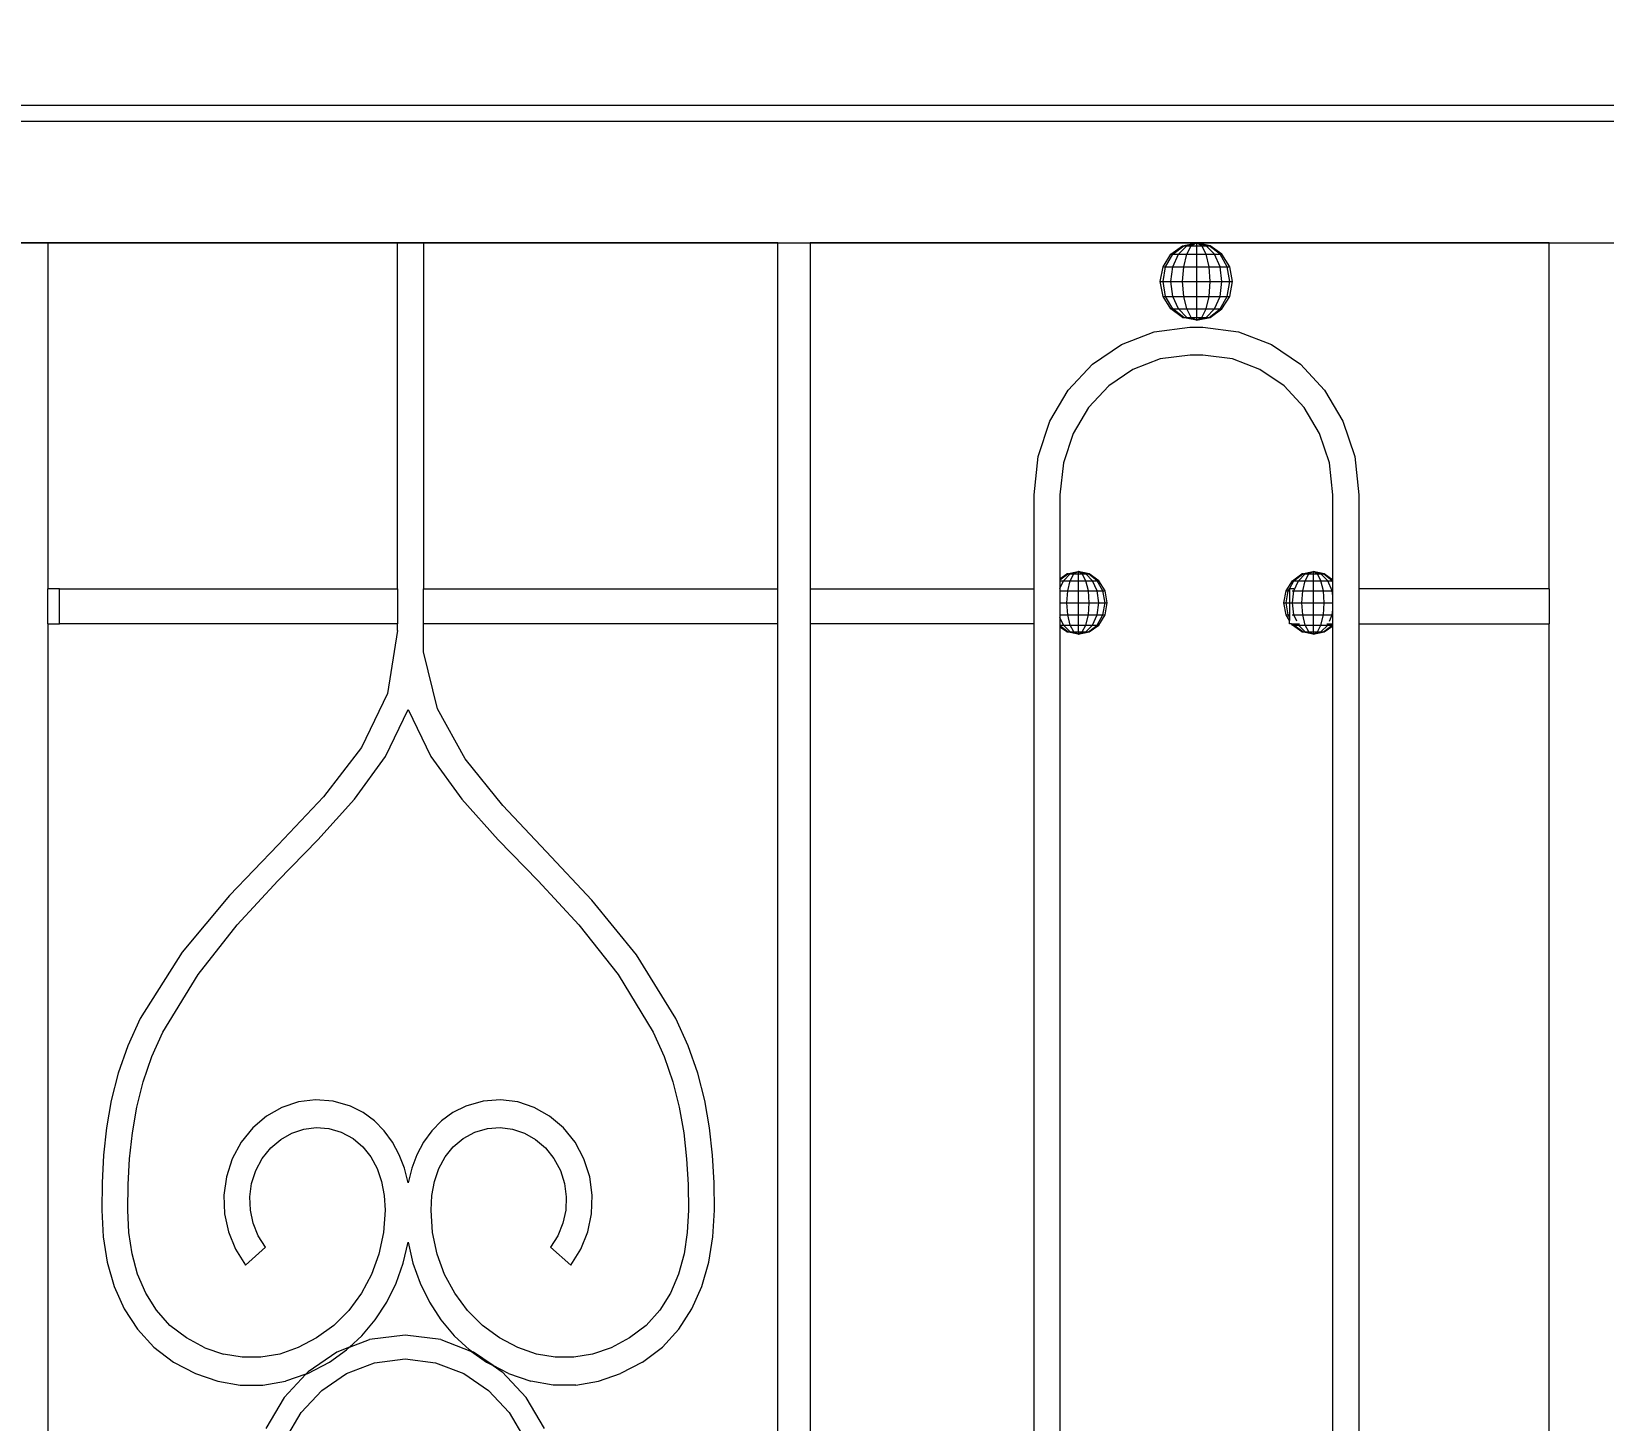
# Model space of a CAD drawing. Header units: millimetres. Extents: x 1832547 to 2001569, y -558009 to -417808.
# Drawn here: x 1915155.5 to 1915613.3, y -523083.2 to -522678.7 of the extents above; entities that cross this region are included whole.
import ezdxf

# ---------------------------------------------------------------- set-up
doc = ezdxf.new("R2010")
doc.units = ezdxf.units.MM
doc.header["$MEASUREMENT"] = 0
doc.layers.get('0').update_dxf_attribs({"linetype": 'CONTINUOUS'})
doc.layers.get('DEFPOINTS').update_dxf_attribs({"linetype": 'CONTINUOUS'})
doc.layers.add('CA.manh 08', color=8, linetype='CONTINUOUS', lineweight=9)
doc.layers.add('CA_manh 08', color=8, linetype='CONTINUOUS', lineweight=9)
doc.styles.get("Standard").update_dxf_attribs({"font": 'roman.shx'})
doc.dimstyles.new('CA 70', dxfattribs={"dimscale": 0.7, "dimtxt": 220, "dimasz": 60, "dimexe": 160, "dimexo": 0, "dimgap": 30, "dimtad": 1, "dimdec": 0, "dimrnd": 5, "dimzin": 0, "dimdsep": 46, "dimtxsty": 'Standard', "dimblk": 'ARCHTICK', "dimcen": 0.09, "dimdle": 160, "dimclrd": 256, "dimclre": 256, "dimclrt": 255, "dimadec": 0, "dimazin": 0, "dimtfac": 1, "dimtdec": 0, "dimtix": 1, "dimtmove": 2, "dimatfit": 3, "dimldrblk": 'DOT', "dimfxl": 600, "dimfxlon": 1, "dimtolj": 1, "dimtzin": 0, "dimarcsym": 0})

# ---------------------------------------------------------------- blocks, each defined once
blk = doc.blocks.new('wt45t')
at = {"layer": 'CA_manh 08'}
for p, q in [((1917247.51, -517910.46), (1920284.13, -517910.46)), ((1920284.13, -517915.04), (1917247.51, -517915.04)), ((1918779.78, -517950.46), (1918049.68, -517950.46)), ((1918081.02, -518051.23), (1918081.02, -517950.46)), ((1918081.02, -517950.46), (1918183.73, -517950.46)), ((1918176.29, -517953.77), (1918179.7, -517951.32)), ((1918176.86, -517953.77), (1918180.01, -517951.32)), ((1918178.47, -517953.77), (1918180.88, -517951.32)), ((1918179.7, -517951.32), (1918183.73, -517950.46)), ((1918180.01, -517951.32), (1918179.7, -517951.32)), ((1918180.01, -517951.32), (1918183.73, -517950.46)), ((1918180.88, -517951.32), (1918180.01, -517951.32)), ((1918180.88, -517951.32), (1918183.73, -517950.46)), ((1918182.19, -517951.32), (1918180.88, -517951.32)), ((1918180.88, -517953.77), (1918182.19, -517951.32)), ((1918182.19, -517951.32), (1918183.73, -517950.46)), ((1918183.73, -517951.32), (1918182.19, -517951.32)), ((1918183.73, -517950.46), (1918183.73, -517951.32)), ((1918185.27, -517951.32), (1918183.73, -517950.46)), ((1918186.57, -517951.32), (1918183.73, -517950.46)), ((1918187.44, -517951.32), (1918183.73, -517950.46)), ((1918187.75, -517951.32), (1918183.73, -517950.46)), ((1918183.73, -517950.46), (1918296.19, -517950.46)), ((1918185.27, -517951.32), (1918183.73, -517951.32)), ((1918183.73, -517951.32), (1918183.73, -517953.77)), ((1918186.57, -517951.32), (1918185.27, -517951.32)), ((1918186.57, -517953.77), (1918185.27, -517951.32)), ((1918187.44, -517951.32), (1918186.57, -517951.32)), ((1918188.98, -517953.77), (1918186.57, -517951.32)), ((1918187.75, -517951.32), (1918187.44, -517951.32)), ((1918190.6, -517953.77), (1918187.44, -517951.32)), ((1918191.16, -517953.77), (1918187.75, -517951.32)), ((1918305.65, -517950.46), (1918296.19, -517950.46)), ((1918296.19, -517950.46), (1918296.19, -518051.23)), ((1918305.65, -517950.46), (1918408.85, -517950.46)), ((1918305.65, -518051.23), (1918305.65, -517950.46)), ((1918408.85, -517950.46), (1918408.85, -518051.23)), ((1918408.85, -517950.46), (1918416.42, -517950.46)), ((1918416.42, -518051.23), (1918416.42, -517950.46)), ((1918416.42, -517950.46), (1918518.26, -517950.46)), ((1918518.26, -517950.46), (1918527.72, -517950.46)), ((1918518.26, -517950.46), (1918518.26, -518051.23)), ((1918174.01, -517957.43), (1918176.29, -517953.77)), ((1918174.75, -517957.43), (1918176.86, -517953.77)), ((1918176.86, -517953.77), (1918176.29, -517953.77)), ((1918178.47, -517953.77), (1918176.86, -517953.77)), ((1918176.86, -517957.43), (1918178.47, -517953.77)), ((1918180.88, -517953.77), (1918178.47, -517953.77)), ((1918180.01, -517957.43), (1918180.88, -517953.77)), ((1918183.73, -517953.77), (1918180.88, -517953.77)), ((1918186.57, -517953.77), (1918183.73, -517953.77)), ((1918183.73, -517953.77), (1918183.73, -517957.43)), ((1918188.98, -517953.77), (1918186.57, -517953.77)), ((1918187.44, -517957.43), (1918186.57, -517953.77)), ((1918190.6, -517953.77), (1918188.98, -517953.77)), ((1918190.6, -517957.43), (1918188.98, -517953.77)), ((1918191.16, -517953.77), (1918190.6, -517953.77)), ((1918192.7, -517957.43), (1918190.6, -517953.77)), ((1918193.44, -517957.43), (1918191.16, -517953.77)), ((1918173.21, -517961.75), (1918174.01, -517957.43)), ((1918174.75, -517957.43), (1918174.01, -517957.43)), ((1918174.01, -517961.75), (1918174.75, -517957.43)), ((1918176.86, -517957.43), (1918174.75, -517957.43)), ((1918176.29, -517961.75), (1918176.86, -517957.43)), ((1918180.01, -517957.43), (1918176.86, -517957.43)), ((1918179.7, -517961.75), (1918180.01, -517957.43)), ((1918183.73, -517957.43), (1918180.01, -517957.43)), ((1918187.44, -517957.43), (1918183.73, -517957.43)), ((1918183.73, -517957.43), (1918183.73, -517961.75)), ((1918190.6, -517957.43), (1918187.44, -517957.43)), ((1918187.75, -517961.75), (1918187.44, -517957.43)), ((1918192.7, -517957.43), (1918190.6, -517957.43)), ((1918191.16, -517961.75), (1918190.6, -517957.43)), ((1918193.44, -517957.43), (1918192.7, -517957.43)), ((1918193.44, -517961.75), (1918192.7, -517957.43)), ((1918194.24, -517961.75), (1918193.44, -517957.43)), ((1918174.01, -517961.75), (1918173.21, -517961.75)), ((1918174.01, -517966.08), (1918173.21, -517961.75)), ((1918176.29, -517961.75), (1918174.01, -517961.75)), ((1918174.75, -517966.08), (1918174.01, -517961.75)), ((1918179.7, -517961.75), (1918176.29, -517961.75)), ((1918176.86, -517966.08), (1918176.29, -517961.75)), ((1918183.73, -517961.75), (1918179.7, -517961.75)), ((1918180.01, -517966.08), (1918179.7, -517961.75)), ((1918187.75, -517961.75), (1918183.73, -517961.75)), ((1918183.73, -517961.75), (1918183.73, -517966.08)), ((1918187.44, -517966.08), (1918187.75, -517961.75)), ((1918191.16, -517961.75), (1918187.75, -517961.75)), ((1918190.6, -517966.08), (1918191.16, -517961.75)), ((1918193.44, -517961.75), (1918191.16, -517961.75)), ((1918192.7, -517966.08), (1918193.44, -517961.75)), ((1918194.24, -517961.75), (1918193.44, -517961.75)), ((1918193.44, -517966.08), (1918194.24, -517961.75)), ((1918174.75, -517966.08), (1918174.01, -517966.08)), ((1918176.29, -517969.74), (1918174.01, -517966.08)), ((1918176.86, -517966.08), (1918174.75, -517966.08)), ((1918176.86, -517969.74), (1918174.75, -517966.08)), ((1918176.86, -517969.74), (1918176.29, -517969.74)), ((1918179.7, -517972.19), (1918176.29, -517969.74)), ((1918180.01, -517966.08), (1918176.86, -517966.08)), ((1918178.47, -517969.74), (1918176.86, -517966.08)), ((1918178.47, -517969.74), (1918176.86, -517969.74)), ((1918180.01, -517972.19), (1918176.86, -517969.74)), ((1918180.88, -517969.74), (1918178.47, -517969.74)), ((1918180.88, -517972.19), (1918178.47, -517969.74)), ((1918183.73, -517966.08), (1918180.01, -517966.08)), ((1918180.88, -517969.74), (1918180.01, -517966.08)), ((1918183.73, -517969.74), (1918180.88, -517969.74)), ((1918182.19, -517972.19), (1918180.88, -517969.74)), ((1918187.44, -517966.08), (1918183.73, -517966.08)), ((1918183.73, -517966.08), (1918183.73, -517969.74)), ((1918186.57, -517969.74), (1918183.73, -517969.74)), ((1918183.73, -517969.74), (1918183.73, -517972.19)), ((1918185.27, -517972.19), (1918186.57, -517969.74)), ((1918186.57, -517969.74), (1918187.44, -517966.08)), ((1918188.98, -517969.74), (1918186.57, -517969.74)), ((1918186.57, -517972.19), (1918188.98, -517969.74)), ((1918190.6, -517966.08), (1918187.44, -517966.08)), ((1918187.44, -517972.19), (1918190.6, -517969.74)), ((1918187.75, -517972.19), (1918191.16, -517969.74)), ((1918188.98, -517969.74), (1918190.6, -517966.08)), ((1918190.6, -517969.74), (1918188.98, -517969.74)), ((1918192.7, -517966.08), (1918190.6, -517966.08)), ((1918190.6, -517969.74), (1918192.7, -517966.08)), ((1918190.6, -517969.74), (1918191.16, -517969.74)), ((1918191.16, -517969.74), (1918193.44, -517966.08)), ((1918193.44, -517966.08), (1918192.7, -517966.08)), ((1918180.01, -517972.19), (1918179.7, -517972.19)), ((1918183.73, -517973.05), (1918179.7, -517972.19)), ((1918180.88, -517972.19), (1918180.01, -517972.19)), ((1918183.73, -517973.05), (1918180.01, -517972.19)), ((1918182.19, -517972.19), (1918180.88, -517972.19)), ((1918183.73, -517973.05), (1918180.88, -517972.19)), ((1918183.73, -517972.19), (1918182.19, -517972.19)), ((1918183.73, -517973.05), (1918182.19, -517972.19)), ((1918185.27, -517972.19), (1918183.73, -517972.19)), ((1918183.73, -517972.19), (1918183.73, -517973.05)), ((1918183.73, -517973.05), (1918187.75, -517972.19)), ((1918183.73, -517973.05), (1918187.44, -517972.19)), ((1918183.73, -517973.05), (1918186.57, -517972.19)), ((1918183.73, -517973.05), (1918185.27, -517972.19)), ((1918186.57, -517972.19), (1918185.27, -517972.19)), ((1918187.44, -517972.19), (1918186.57, -517972.19)), ((1918187.75, -517972.19), (1918187.44, -517972.19)), ((1918171.44, -517976.37), (1918161.88, -517980.05)), ((1918181.84, -517975.08), (1918171.44, -517976.37)), ((1918185.62, -517975.08), (1918181.84, -517975.08)), ((1918196.03, -517976.37), (1918185.62, -517975.08)), ((1918205.58, -517980.05), (1918196.03, -517976.37)), ((1918161.88, -517980.05), (1918153.45, -517985.81)), ((1918173.19, -517984.29), (1918181.87, -517983.21)), ((1918181.87, -517983.21), (1918185.59, -517983.21)), ((1918185.59, -517983.21), (1918194.27, -517984.29)), ((1918214.01, -517985.81), (1918205.58, -517980.05)), ((1918153.45, -517985.81), (1918146.42, -517993.36)), ((1918158.19, -517992.16), (1918165.22, -517987.35)), ((1918165.22, -517987.35), (1918173.19, -517984.29)), ((1918194.27, -517984.29), (1918202.23, -517987.35)), ((1918202.23, -517987.35), (1918209.26, -517992.15)), ((1918221.04, -517993.36), (1918214.01, -517985.81)), ((1918146.42, -517993.36), (1918141.06, -518002.42)), ((1918152.33, -517998.46), (1918158.19, -517992.16)), ((1918209.26, -517992.15), (1918215.13, -517998.45)), ((1918226.4, -518002.42), (1918221.04, -517993.36)), ((1918141.06, -518002.42), (1918137.64, -518012.68)), ((1918147.86, -518006.01), (1918152.33, -517998.46)), ((1918215.13, -517998.45), (1918219.6, -518006.01)), ((1918229.82, -518012.68), (1918226.4, -518002.42)), ((1918145.01, -518014.57), (1918147.86, -518006.01)), ((1918219.6, -518006.01), (1918222.46, -518014.56)), ((1918137.64, -518012.68), (1918136.44, -518023.85)), ((1918144.01, -518023.89), (1918145.01, -518014.57)), ((1918222.46, -518014.56), (1918223.46, -518023.89)), ((1918231.02, -518023.85), (1918229.82, -518012.68)), ((1918136.44, -518023.85), (1918136.44, -518051.23)), ((1918144.01, -518048.69), (1918144.01, -518023.89)), ((1918223.46, -518023.89), (1918223.46, -518048.33)), ((1918231.02, -518051.23), (1918231.02, -518023.85)), ((1918144.01, -518048.69), (1918146.5, -518046.9)), ((1918144.2, -518048.88), (1918146.75, -518046.9)), ((1918145.5, -518048.88), (1918147.46, -518046.9)), ((1918146.5, -518046.9), (1918149.76, -518046.2)), ((1918146.75, -518046.9), (1918146.5, -518046.9)), ((1918146.75, -518046.9), (1918149.76, -518046.2)), ((1918147.46, -518046.9), (1918146.75, -518046.9)), ((1918147.46, -518046.9), (1918149.76, -518046.2)), ((1918148.51, -518046.9), (1918147.46, -518046.9)), ((1918147.46, -518048.88), (1918148.51, -518046.9)), ((1918148.51, -518046.9), (1918149.76, -518046.2)), ((1918149.76, -518046.9), (1918148.51, -518046.9)), ((1918149.76, -518046.2), (1918149.76, -518046.9)), ((1918153.02, -518046.9), (1918149.76, -518046.2)), ((1918152.77, -518046.9), (1918149.76, -518046.2)), ((1918152.06, -518046.9), (1918149.76, -518046.2)), ((1918151.01, -518046.9), (1918149.76, -518046.2)), ((1918151.01, -518046.9), (1918149.76, -518046.9)), ((1918149.76, -518046.9), (1918149.76, -518048.88)), ((1918152.06, -518046.9), (1918151.01, -518046.9)), ((1918152.06, -518048.88), (1918151.01, -518046.9)), ((1918152.77, -518046.9), (1918152.06, -518046.9)), ((1918154.02, -518048.88), (1918152.06, -518046.9)), ((1918152.77, -518046.9), (1918153.02, -518046.9)), ((1918155.32, -518048.88), (1918152.77, -518046.9)), ((1918155.78, -518048.88), (1918153.02, -518046.9)), ((1918212.18, -518048.88), (1918214.95, -518046.9)), ((1918212.64, -518048.88), (1918215.19, -518046.9)), ((1918213.95, -518048.88), (1918215.9, -518046.9)), ((1918214.95, -518046.9), (1918218.2, -518046.2)), ((1918215.19, -518046.9), (1918214.95, -518046.9)), ((1918215.19, -518046.9), (1918218.2, -518046.2)), ((1918215.9, -518046.9), (1918215.19, -518046.9)), ((1918215.9, -518046.9), (1918218.2, -518046.2)), ((1918216.96, -518046.9), (1918215.9, -518046.9)), ((1918215.9, -518048.88), (1918216.96, -518046.9)), ((1918216.96, -518046.9), (1918218.2, -518046.2)), ((1918218.2, -518046.9), (1918216.96, -518046.9)), ((1918218.2, -518046.2), (1918218.2, -518046.9)), ((1918221.46, -518046.9), (1918218.2, -518046.2)), ((1918221.21, -518046.9), (1918218.2, -518046.2)), ((1918220.51, -518046.9), (1918218.2, -518046.2)), ((1918219.45, -518046.9), (1918218.2, -518046.2)), ((1918219.45, -518046.9), (1918218.2, -518046.9)), ((1918218.2, -518046.9), (1918218.2, -518048.88)), ((1918220.51, -518046.9), (1918219.45, -518046.9)), ((1918220.51, -518048.88), (1918219.45, -518046.9)), ((1918221.21, -518046.9), (1918220.51, -518046.9)), ((1918222.46, -518048.88), (1918220.51, -518046.9)), ((1918221.21, -518046.9), (1918221.46, -518046.9)), ((1918223.46, -518048.64), (1918221.21, -518046.9)), ((1918223.46, -518048.33), (1918221.46, -518046.9)), ((1918081.02, -518051.23), (1918136.44, -518051.23)), ((1918081.02, -518051.23), (1918081.02, -518061.39)), ((1918136.44, -518051.23), (1918136.44, -518061.39)), ((1918144.01, -518048.88), (1918144.01, -518048.69)), ((1918144.2, -518048.88), (1918144.01, -518048.88)), ((1918144.01, -518049.22), (1918144.2, -518048.88)), ((1918144.01, -518049.22), (1918144.01, -518048.88)), ((1918144.01, -518051.23), (1918144.01, -518049.22)), ((1918144.01, -518051.23), (1918144.12, -518051.23)), ((1918144.01, -518051.85), (1918144.01, -518051.23)), ((1918144.2, -518051.85), (1918144.01, -518051.85)), ((1918144.01, -518053.32), (1918144.2, -518051.85)), ((1918144.01, -518053.32), (1918144.01, -518051.85)), ((1918145.5, -518048.88), (1918144.2, -518048.88)), ((1918144.2, -518051.85), (1918145.5, -518048.88)), ((1918146.75, -518051.85), (1918144.2, -518051.85)), ((1918147.46, -518048.88), (1918145.5, -518048.88)), ((1918146.5, -518055.35), (1918146.75, -518051.85)), ((1918146.75, -518051.85), (1918147.46, -518048.88)), ((1918149.76, -518051.85), (1918146.75, -518051.85)), ((1918149.76, -518048.88), (1918147.46, -518048.88)), ((1918152.06, -518048.88), (1918149.76, -518048.88)), ((1918149.76, -518048.88), (1918149.76, -518051.85)), ((1918152.77, -518051.85), (1918149.76, -518051.85)), ((1918149.76, -518051.85), (1918149.76, -518055.35)), ((1918154.02, -518048.88), (1918152.06, -518048.88)), ((1918152.77, -518051.85), (1918152.06, -518048.88)), ((1918155.32, -518051.85), (1918152.77, -518051.85)), ((1918153.02, -518055.35), (1918152.77, -518051.85)), ((1918155.32, -518048.88), (1918154.02, -518048.88)), ((1918155.32, -518051.85), (1918154.02, -518048.88)), ((1918155.78, -518048.88), (1918155.32, -518048.88)), ((1918156.62, -518051.23), (1918155.32, -518048.88)), ((1918155.85, -518051.85), (1918155.32, -518051.85)), ((1918155.78, -518055.35), (1918155.32, -518051.85)), ((1918155.4, -518051.23), (1918156.62, -518051.23)), ((1918157.62, -518051.85), (1918155.78, -518048.88)), ((1918157.03, -518051.85), (1918156.62, -518051.23)), ((1918156.62, -518051.23), (1918156.62, -518051.85)), ((1918157.03, -518051.85), (1918156.62, -518051.85)), ((1918156.62, -518051.85), (1918156.62, -518055.35)), ((1918157.62, -518051.85), (1918157.03, -518051.85)), ((1918157.62, -518055.35), (1918157.03, -518051.85)), ((1918158.27, -518055.35), (1918157.62, -518051.85)), ((1918209.69, -518055.35), (1918210.34, -518051.85)), ((1918210.34, -518051.85), (1918212.18, -518048.88)), ((1918210.94, -518051.85), (1918210.34, -518051.85)), ((1918210.34, -518055.35), (1918210.94, -518051.85)), ((1918210.94, -518051.85), (1918212.64, -518048.88)), ((1918212.64, -518051.85), (1918210.94, -518051.85)), ((1918212.64, -518048.88), (1918212.18, -518048.88)), ((1918212.18, -518055.35), (1918212.64, -518051.85)), ((1918213.95, -518048.88), (1918212.64, -518048.88)), ((1918212.64, -518051.85), (1918213.95, -518048.88)), ((1918215.19, -518051.85), (1918212.64, -518051.85)), ((1918215.9, -518048.88), (1918213.95, -518048.88)), ((1918214.95, -518055.35), (1918215.19, -518051.85)), ((1918215.19, -518051.85), (1918215.9, -518048.88)), ((1918218.2, -518051.85), (1918215.19, -518051.85)), ((1918218.2, -518048.88), (1918215.9, -518048.88)), ((1918220.51, -518048.88), (1918218.2, -518048.88)), ((1918218.2, -518048.88), (1918218.2, -518051.85)), ((1918221.21, -518051.85), (1918218.2, -518051.85)), ((1918218.2, -518051.85), (1918218.2, -518055.35)), ((1918222.46, -518048.88), (1918220.51, -518048.88)), ((1918221.21, -518051.85), (1918220.51, -518048.88)), ((1918223.46, -518051.85), (1918221.21, -518051.85)), ((1918221.46, -518055.35), (1918221.21, -518051.85)), ((1918223.46, -518048.88), (1918222.46, -518048.88)), ((1918223.46, -518051.15), (1918222.46, -518048.88)), ((1918223.46, -518048.33), (1918223.46, -518048.64)), ((1918223.46, -518048.64), (1918223.46, -518048.88)), ((1918223.46, -518048.88), (1918223.46, -518051.15)), ((1918223.46, -518051.15), (1918223.46, -518051.85)), ((1918223.46, -518051.85), (1918223.46, -518055.35)), ((1918296.19, -518051.23), (1918231.02, -518051.23)), ((1918231.02, -518061.39), (1918231.02, -518051.23)), ((1918296.19, -518051.23), (1918296.19, -518061.39)), ((1918408.85, -518051.23), (1918305.65, -518051.23)), ((1918305.65, -518061.39), (1918305.65, -518051.23)), ((1918408.85, -518061.39), (1918408.85, -518051.23)), ((1918514.84, -518051.23), (1918416.42, -518051.23)), ((1918416.42, -518051.23), (1918416.42, -518061.39)), ((1918514.84, -518061.39), (1918514.84, -518051.23)), ((1918514.84, -518051.23), (1918518.26, -518051.23)), ((1918518.26, -518061.39), (1918518.26, -518051.23)), ((1918144.01, -518055.35), (1918144.01, -518053.32)), ((1918146.5, -518055.35), (1918144.01, -518055.35)), ((1918144.01, -518057.37), (1918144.01, -518055.35)), ((1918144.2, -518058.85), (1918144.01, -518057.37)), ((1918144.01, -518058.85), (1918144.01, -518057.37)), ((1918149.76, -518055.35), (1918146.5, -518055.35)), ((1918146.75, -518058.85), (1918146.5, -518055.35)), ((1918153.02, -518055.35), (1918149.76, -518055.35)), ((1918149.76, -518055.35), (1918149.76, -518058.85)), ((1918152.77, -518058.85), (1918153.02, -518055.35)), ((1918155.78, -518055.35), (1918153.02, -518055.35)), ((1918155.32, -518058.85), (1918155.78, -518055.35)), ((1918156.62, -518055.35), (1918155.78, -518055.35)), ((1918157.62, -518055.35), (1918156.62, -518055.35)), ((1918156.62, -518055.35), (1918156.62, -518058.85)), ((1918157.03, -518058.85), (1918157.62, -518055.35)), ((1918158.27, -518055.35), (1918157.62, -518055.35)), ((1918157.62, -518058.85), (1918158.27, -518055.35)), ((1918210.34, -518055.35), (1918209.69, -518055.35)), ((1918210.34, -518058.85), (1918209.69, -518055.35)), ((1918212.18, -518055.35), (1918210.34, -518055.35)), ((1918210.94, -518058.85), (1918210.34, -518055.35)), ((1918214.95, -518055.35), (1918212.18, -518055.35)), ((1918212.64, -518058.85), (1918212.18, -518055.35)), ((1918218.2, -518055.35), (1918214.95, -518055.35)), ((1918215.19, -518058.85), (1918214.95, -518055.35)), ((1918221.46, -518055.35), (1918218.2, -518055.35)), ((1918218.2, -518055.35), (1918218.2, -518058.85)), ((1918221.21, -518058.85), (1918221.46, -518055.35)), ((1918223.46, -518055.35), (1918221.46, -518055.35)), ((1918223.46, -518055.35), (1918223.46, -518058.85)), ((1918136.44, -518061.39), (1918081.02, -518061.39)), ((1918081.02, -518573.66), (1918081.02, -518061.39)), ((1918136.44, -518061.39), (1918136.44, -518573.66)), ((1918144.2, -518058.85), (1918144.01, -518058.85)), ((1918144.01, -518061.39), (1918144.01, -518058.85)), ((1918145.32, -518061.39), (1918144.01, -518061.39)), ((1918144.01, -518061.48), (1918144.01, -518061.39)), ((1918144.2, -518061.81), (1918144.01, -518061.48)), ((1918144.01, -518061.81), (1918144.01, -518061.48)), ((1918144.2, -518061.81), (1918144.01, -518061.81)), ((1918144.01, -518062), (1918144.01, -518061.81)), ((1918146.5, -518063.8), (1918144.01, -518062)), ((1918144.01, -518571.89), (1918144.01, -518062)), ((1918146.75, -518058.85), (1918144.2, -518058.85)), ((1918144.99, -518060.65), (1918144.2, -518058.85)), ((1918145.5, -518061.81), (1918144.2, -518061.81)), ((1918146.75, -518063.8), (1918144.2, -518061.81)), ((1918145.5, -518061.81), (1918145.32, -518061.39)), ((1918145.8, -518061.39), (1918145.32, -518061.39)), ((1918147.46, -518061.81), (1918145.5, -518061.81)), ((1918147.46, -518063.8), (1918145.5, -518061.81)), ((1918149.76, -518058.85), (1918146.75, -518058.85)), ((1918147.46, -518061.81), (1918146.75, -518058.85)), ((1918149.76, -518061.81), (1918147.46, -518061.81)), ((1918148.51, -518063.8), (1918147.46, -518061.81)), ((1918152.77, -518058.85), (1918149.76, -518058.85)), ((1918149.76, -518058.85), (1918149.76, -518061.81)), ((1918152.06, -518061.81), (1918149.76, -518061.81)), ((1918149.76, -518061.81), (1918149.76, -518063.8)), ((1918151.01, -518063.8), (1918152.06, -518061.81)), ((1918152.06, -518061.81), (1918152.77, -518058.85)), ((1918154.02, -518061.81), (1918152.06, -518061.81)), ((1918152.06, -518063.8), (1918154.02, -518061.81)), ((1918155.32, -518058.85), (1918152.77, -518058.85)), ((1918152.77, -518063.8), (1918155.32, -518061.81)), ((1918153.02, -518063.8), (1918155.78, -518061.81)), ((1918154.2, -518061.39), (1918153.72, -518061.39)), ((1918154.02, -518061.81), (1918154.2, -518061.39)), ((1918155.32, -518061.81), (1918154.02, -518061.81)), ((1918155.57, -518061.39), (1918154.2, -518061.39)), ((1918154.53, -518060.65), (1918155.32, -518058.85)), ((1918155.85, -518058.85), (1918155.32, -518058.85)), ((1918155.32, -518061.81), (1918155.57, -518061.39)), ((1918155.32, -518061.81), (1918155.78, -518061.81)), ((1918156.04, -518061.39), (1918155.57, -518061.39)), ((1918155.78, -518061.81), (1918156.04, -518061.39)), ((1918156.04, -518061.39), (1918156.62, -518061.39)), ((1918157.03, -518058.85), (1918156.62, -518058.85)), ((1918156.62, -518060.46), (1918157.62, -518058.85)), ((1918156.62, -518059.55), (1918157.03, -518058.85)), ((1918156.62, -518058.85), (1918156.62, -518059.55)), ((1918156.62, -518059.55), (1918156.62, -518060.46)), ((1918156.62, -518061.39), (1918156.62, -518060.46)), ((1918157.62, -518058.85), (1918157.03, -518058.85)), ((1918210.94, -518058.85), (1918210.34, -518058.85)), ((1918212.18, -518061.81), (1918210.34, -518058.85)), ((1918212.64, -518058.85), (1918210.94, -518058.85)), ((1918212.64, -518061.81), (1918210.94, -518058.85)), ((1918212.64, -518061.81), (1918212.18, -518061.81)), ((1918214.95, -518063.8), (1918212.18, -518061.81)), ((1918215.19, -518058.85), (1918212.64, -518058.85)), ((1918213.95, -518061.81), (1918212.64, -518058.85)), ((1918213.95, -518061.81), (1918212.64, -518061.81)), ((1918215.19, -518063.8), (1918212.64, -518061.81)), ((1918215.9, -518061.81), (1918213.95, -518061.81)), ((1918215.9, -518063.8), (1918213.95, -518061.81)), ((1918218.2, -518058.85), (1918215.19, -518058.85)), ((1918215.9, -518061.81), (1918215.19, -518058.85)), ((1918218.2, -518061.81), (1918215.9, -518061.81)), ((1918216.96, -518063.8), (1918215.9, -518061.81)), ((1918221.21, -518058.85), (1918218.2, -518058.85)), ((1918218.2, -518058.85), (1918218.2, -518061.81)), ((1918220.51, -518061.81), (1918218.2, -518061.81)), ((1918218.2, -518061.81), (1918218.2, -518063.8)), ((1918219.45, -518063.8), (1918220.51, -518061.81)), ((1918220.51, -518061.81), (1918221.21, -518058.85)), ((1918222.46, -518061.81), (1918220.51, -518061.81)), ((1918220.51, -518063.8), (1918222.46, -518061.81)), ((1918223.46, -518058.85), (1918221.21, -518058.85)), ((1918222.46, -518061.81), (1918223.46, -518059.55)), ((1918223.46, -518061.81), (1918222.46, -518061.81)), ((1918223.46, -518058.85), (1918223.46, -518059.55)), ((1918223.46, -518059.55), (1918223.46, -518061.81)), ((1918223.46, -518061.81), (1918223.46, -518062.05)), ((1918231.02, -518061.39), (1918296.19, -518061.39)), ((1918231.02, -518573.66), (1918231.02, -518061.39)), ((1918296.19, -518061.39), (1918296.19, -518573.66)), ((1918305.65, -518061.39), (1918408.85, -518061.39)), ((1918305.65, -518573.66), (1918305.65, -518061.39)), ((1918408.85, -518069.55), (1918408.85, -518061.39)), ((1918416.42, -518063.38), (1918416.42, -518061.39)), ((1918416.42, -518061.39), (1918514.84, -518061.39)), ((1918518.26, -518061.39), (1918514.84, -518061.39)), ((1918518.26, -518061.39), (1918518.26, -518573.66)), ((1918146.75, -518063.8), (1918146.5, -518063.8)), ((1918149.76, -518064.49), (1918146.5, -518063.8)), ((1918147.46, -518063.8), (1918146.75, -518063.8)), ((1918149.76, -518064.49), (1918146.75, -518063.8)), ((1918148.51, -518063.8), (1918147.46, -518063.8)), ((1918149.76, -518064.49), (1918147.46, -518063.8)), ((1918149.76, -518063.8), (1918148.51, -518063.8)), ((1918149.76, -518064.49), (1918148.51, -518063.8)), ((1918151.01, -518063.8), (1918149.76, -518063.8)), ((1918149.76, -518063.8), (1918149.76, -518064.49)), ((1918149.76, -518064.49), (1918153.02, -518063.8)), ((1918149.76, -518064.49), (1918152.77, -518063.8)), ((1918149.76, -518064.49), (1918152.06, -518063.8)), ((1918149.76, -518064.49), (1918151.01, -518063.8)), ((1918152.06, -518063.8), (1918151.01, -518063.8)), ((1918152.77, -518063.8), (1918152.06, -518063.8)), ((1918153.02, -518063.8), (1918152.77, -518063.8)), ((1918215.19, -518063.8), (1918214.95, -518063.8)), ((1918218.2, -518064.49), (1918214.95, -518063.8)), ((1918215.9, -518063.8), (1918215.19, -518063.8)), ((1918218.2, -518064.49), (1918215.19, -518063.8)), ((1918216.96, -518063.8), (1918215.9, -518063.8)), ((1918218.2, -518064.49), (1918215.9, -518063.8)), ((1918218.2, -518063.8), (1918216.96, -518063.8)), ((1918218.2, -518064.49), (1918216.96, -518063.8)), ((1918219.45, -518063.8), (1918218.2, -518063.8)), ((1918218.2, -518063.8), (1918218.2, -518064.49)), ((1918218.2, -518064.49), (1918221.46, -518063.8)), ((1918218.2, -518064.49), (1918221.21, -518063.8)), ((1918218.2, -518064.49), (1918220.51, -518063.8)), ((1918218.2, -518064.49), (1918219.45, -518063.8)), ((1918220.51, -518063.8), (1918219.45, -518063.8)), ((1918221.21, -518063.8), (1918220.51, -518063.8)), ((1918221.21, -518063.8), (1918223.46, -518062.05)), ((1918221.46, -518063.8), (1918221.21, -518063.8)), ((1918221.46, -518063.8), (1918223.46, -518062.36)), ((1918223.46, -518062.05), (1918223.46, -518062.36)), ((1918223.46, -518062.36), (1918223.46, -518578.55)), ((1918416.42, -518063.38), (1918419.26, -518081.69)), ((1918404.7, -518086.17), (1918408.85, -518069.55)), ((1918419.26, -518081.69), (1918426.85, -518097.48)), ((1918396.64, -518100.79), (1918404.7, -518086.17)), ((1918413.31, -518086.4), (1918406.69, -518100.11)), ((1918419.93, -518100.11), (1918413.31, -518086.4)), ((1918426.85, -518097.48), (1918437.9, -518111.83)), ((1918385.76, -518114.34), (1918396.64, -518100.79)), ((1918406.69, -518100.11), (1918397.7, -518112.51)), ((1918428.93, -518112.51), (1918419.93, -518100.11)), ((1918437.9, -518111.83), (1918451.15, -518125.81)), ((1918373.11, -518127.74), (1918385.76, -518114.34)), ((1918397.7, -518112.51), (1918387.03, -518124.32)), ((1918439.59, -518124.32), (1918428.93, -518112.51)), ((1918387.03, -518124.32), (1918375.42, -518136.28)), ((1918451.2, -518136.28), (1918439.59, -518124.32)), ((1918451.15, -518125.81), (1918465.31, -518140.52)), ((1918359.78, -518141.94), (1918373.11, -518127.74)), ((1918375.42, -518136.28), (1918363.56, -518149.11)), ((1918463.06, -518149.11), (1918451.2, -518136.28)), ((1918346.83, -518157.84), (1918359.78, -518141.94)), ((1918465.31, -518140.52), (1918479.12, -518157.02)), ((1918363.56, -518149.11), (1918352.16, -518163.56)), ((1918474.46, -518163.56), (1918463.06, -518149.11)), ((1918335.33, -518176.39), (1918346.83, -518157.84)), ((1918479.12, -518157.02), (1918491.3, -518176.39)), ((1918352.16, -518163.56), (1918341.93, -518180.35)), ((1918484.69, -518180.35), (1918474.46, -518163.56)), ((1918331.7, -518184.32), (1918335.33, -518176.39)), ((1918491.3, -518176.39), (1918494.92, -518184.32)), ((1918341.93, -518180.35), (1918338.7, -518187.47)), ((1918487.92, -518187.47), (1918484.69, -518180.35)), ((1918328.92, -518192.26), (1918331.7, -518184.32)), ((1918494.92, -518184.32), (1918497.7, -518192.26)), ((1918338.7, -518187.47), (1918336.19, -518194.76)), ((1918490.43, -518194.76), (1918487.92, -518187.47)), ((1918326.89, -518200.22), (1918328.92, -518192.26)), ((1918336.19, -518194.76), (1918334.33, -518202.19)), ((1918492.29, -518202.19), (1918490.43, -518194.76)), ((1918497.7, -518192.26), (1918499.74, -518200.22)), ((1918325.49, -518208.2), (1918326.89, -518200.22)), ((1918334.33, -518202.19), (1918333.03, -518209.69)), ((1918372.09, -518204.76), (1918376.56, -518202.24)), ((1918376.56, -518202.24), (1918381.37, -518200.65)), ((1918381.37, -518200.65), (1918386.38, -518200.03)), ((1918386.38, -518200.03), (1918391.47, -518200.43)), ((1918391.47, -518200.43), (1918396.52, -518201.88)), ((1918396.52, -518201.88), (1918400.24, -518203.75)), ((1918400.24, -518203.75), (1918403.53, -518206.16)), ((1918423.09, -518206.16), (1918426.38, -518203.75)), ((1918426.38, -518203.75), (1918430.11, -518201.88)), ((1918430.11, -518201.88), (1918435.15, -518200.43)), ((1918435.15, -518200.43), (1918440.24, -518200.03)), ((1918440.24, -518200.03), (1918445.25, -518200.65)), ((1918445.25, -518200.65), (1918450.06, -518202.24)), ((1918450.06, -518202.24), (1918454.53, -518204.76)), ((1918493.59, -518209.69), (1918492.29, -518202.19)), ((1918499.74, -518200.22), (1918501.13, -518208.2)), ((1918324.63, -518216.19), (1918325.49, -518208.2)), ((1918364.68, -518212.4), (1918368.09, -518208.16)), ((1918368.09, -518208.16), (1918372.09, -518204.76)), ((1918386.53, -518208.15), (1918382.91, -518208.6)), ((1918390.22, -518208.44), (1918386.53, -518208.15)), ((1918393.87, -518209.49), (1918390.22, -518208.44)), ((1918403.53, -518206.16), (1918406.37, -518209.05)), ((1918420.25, -518209.05), (1918423.09, -518206.16)), ((1918436.4, -518208.44), (1918432.75, -518209.49)), ((1918440.09, -518208.15), (1918436.4, -518208.44)), ((1918443.71, -518208.6), (1918440.09, -518208.15)), ((1918454.53, -518204.76), (1918458.53, -518208.16)), ((1918458.53, -518208.16), (1918461.94, -518212.4)), ((1918501.13, -518208.2), (1918501.99, -518216.19)), ((1918333.03, -518209.69), (1918332.2, -518217.21)), ((1918362.08, -518217.26), (1918364.68, -518212.4)), ((1918376.21, -518211.57), (1918373.32, -518214.03)), ((1918379.44, -518209.75), (1918376.21, -518211.57)), ((1918382.91, -518208.6), (1918379.44, -518209.75)), ((1918397.3, -518211.3), (1918393.87, -518209.49)), ((1918400.18, -518213.71), (1918397.3, -518211.3)), ((1918406.37, -518209.05), (1918408.77, -518212.36)), ((1918408.77, -518212.36), (1918410.73, -518216.03)), ((1918415.89, -518216.03), (1918417.85, -518212.36)), ((1918417.85, -518212.36), (1918420.25, -518209.05)), ((1918429.32, -518211.3), (1918426.44, -518213.71)), ((1918432.75, -518209.49), (1918429.32, -518211.3)), ((1918447.18, -518209.75), (1918443.71, -518208.6)), ((1918450.41, -518211.57), (1918447.18, -518209.75)), ((1918453.3, -518214.03), (1918450.41, -518211.57)), ((1918461.94, -518212.4), (1918464.54, -518217.26)), ((1918494.42, -518217.21), (1918493.59, -518209.69)), ((1918324.21, -518224.2), (1918324.63, -518216.19)), ((1918332.2, -518217.21), (1918331.78, -518224.72)), ((1918360.41, -518222.44), (1918362.08, -518217.26)), ((1918370.85, -518217.1), (1918368.96, -518220.63)), ((1918373.32, -518214.03), (1918370.85, -518217.1)), ((1918402.52, -518216.64), (1918400.18, -518213.71)), ((1918404.32, -518220.04), (1918402.52, -518216.64)), ((1918410.73, -518216.03), (1918412.24, -518219.99)), ((1918414.38, -518219.99), (1918415.89, -518216.03)), ((1918424.11, -518216.64), (1918422.3, -518220.04)), ((1918426.44, -518213.71), (1918424.11, -518216.64)), ((1918455.77, -518217.1), (1918453.3, -518214.03)), ((1918457.66, -518220.63), (1918455.77, -518217.1)), ((1918464.54, -518217.26), (1918466.21, -518222.44)), ((1918494.84, -518224.72), (1918494.42, -518217.21)), ((1918501.99, -518216.19), (1918502.41, -518224.2)), ((1918368.96, -518220.63), (1918367.76, -518224.38)), ((1918405.59, -518223.81), (1918404.32, -518220.04)), ((1918412.24, -518219.99), (1918413.31, -518224.19)), ((1918413.31, -518224.19), (1918414.38, -518219.99)), ((1918422.3, -518220.04), (1918421.03, -518223.81)), ((1918458.86, -518224.38), (1918457.66, -518220.63)), ((1918324.11, -518232.21), (1918324.21, -518224.2)), ((1918331.78, -518224.72), (1918331.68, -518232.15)), ((1918359.68, -518227.8), (1918360.41, -518222.44)), ((1918367.76, -518224.38), (1918367.24, -518228.27)), ((1918406.35, -518227.9), (1918405.59, -518223.81)), ((1918421.03, -518223.81), (1918420.27, -518227.9)), ((1918459.38, -518228.27), (1918458.86, -518224.38)), ((1918466.21, -518222.44), (1918466.94, -518227.8)), ((1918494.94, -518232.15), (1918494.84, -518224.72)), ((1918502.41, -518224.2), (1918502.51, -518232.21)), ((1918359.87, -518233.2), (1918359.68, -518227.8)), ((1918367.24, -518228.27), (1918367.38, -518232.18)), ((1918406.61, -518232.22), (1918406.35, -518227.9)), ((1918420.27, -518227.9), (1918420.01, -518232.22)), ((1918459.24, -518232.18), (1918459.38, -518228.27)), ((1918466.94, -518227.8), (1918466.75, -518233.2)), ((1918324.52, -518239.93), (1918324.11, -518232.21)), ((1918331.68, -518232.15), (1918332, -518238.66)), ((1918360.98, -518238.49), (1918359.87, -518233.2)), ((1918367.38, -518232.18), (1918368.2, -518236)), ((1918368.2, -518236), (1918369.67, -518239.65)), ((1918406.16, -518238.71), (1918406.61, -518232.22)), ((1918420.01, -518232.22), (1918420.46, -518238.71)), ((1918456.95, -518239.65), (1918458.42, -518236)), ((1918458.42, -518236), (1918459.24, -518232.18)), ((1918466.75, -518233.2), (1918465.64, -518238.49)), ((1918494.62, -518238.66), (1918494.94, -518232.15)), ((1918502.51, -518232.21), (1918502.1, -518239.93)), ((1918325.72, -518247.36), (1918324.52, -518239.93)), ((1918332, -518238.66), (1918332.94, -518244.93)), ((1918363.01, -518243.52), (1918360.98, -518238.49)), ((1918369.67, -518239.65), (1918371.8, -518243)), ((1918404.83, -518244.95), (1918406.16, -518238.71)), ((1918420.46, -518238.71), (1918421.8, -518244.95)), ((1918454.82, -518243), (1918456.95, -518239.65)), ((1918465.64, -518238.49), (1918463.61, -518243.52)), ((1918493.68, -518244.93), (1918494.62, -518238.66)), ((1918502.1, -518239.93), (1918500.9, -518247.36)), ((1918332.94, -518244.93), (1918334.55, -518250.86)), ((1918365.95, -518248.15), (1918363.01, -518243.52)), ((1918371.8, -518243), (1918365.95, -518248.15)), ((1918402.66, -518250.87), (1918404.83, -518244.95)), ((1918413.31, -518241.46), (1918411.9, -518247.58)), ((1918414.72, -518247.58), (1918413.31, -518241.46)), ((1918421.8, -518244.95), (1918423.96, -518250.87)), ((1918460.67, -518248.15), (1918454.82, -518243)), ((1918463.61, -518243.52), (1918460.67, -518248.15)), ((1918492.07, -518250.86), (1918493.68, -518244.93)), ((1918327.75, -518254.4), (1918325.72, -518247.36)), ((1918411.9, -518247.58), (1918409.82, -518253.43)), ((1918416.8, -518253.43), (1918414.72, -518247.58)), ((1918500.9, -518247.36), (1918498.87, -518254.4)), ((1918334.55, -518250.86), (1918336.9, -518256.36)), ((1918399.71, -518256.37), (1918402.66, -518250.87)), ((1918409.82, -518253.43), (1918407.1, -518258.95)), ((1918419.52, -518258.95), (1918416.8, -518253.43)), ((1918423.96, -518250.87), (1918426.91, -518256.37)), ((1918489.72, -518256.36), (1918492.07, -518250.86)), ((1918330.65, -518260.94), (1918327.75, -518254.4)), ((1918336.9, -518256.36), (1918340.02, -518261.34)), ((1918396.03, -518261.35), (1918399.71, -518256.37)), ((1918426.91, -518256.37), (1918430.59, -518261.35)), ((1918486.6, -518261.34), (1918489.72, -518256.36)), ((1918498.87, -518254.4), (1918495.97, -518260.94)), ((1918334.47, -518266.87), (1918330.65, -518260.94)), ((1918340.02, -518261.34), (1918343.98, -518265.72)), ((1918391.67, -518265.72), (1918396.03, -518261.35)), ((1918407.1, -518258.95), (1918403.77, -518264.08)), ((1918422.85, -518264.08), (1918419.52, -518258.95)), ((1918430.59, -518261.35), (1918434.96, -518265.72)), ((1918482.65, -518265.72), (1918486.6, -518261.34)), ((1918495.97, -518260.94), (1918492.15, -518266.87)), ((1918339.25, -518272.07), (1918334.47, -518266.87)), ((1918343.98, -518265.72), (1918348.82, -518269.39)), ((1918386.66, -518269.39), (1918391.67, -518265.72)), ((1918403.77, -518264.08), (1918399.87, -518268.74)), ((1918426.75, -518268.74), (1918422.85, -518264.08)), ((1918434.96, -518265.72), (1918439.96, -518269.39)), ((1918477.8, -518269.39), (1918482.65, -518265.72)), ((1918492.15, -518266.87), (1918487.37, -518272.07)), ((1918345.03, -518276.43), (1918339.25, -518272.07)), ((1918348.82, -518269.39), (1918354.16, -518272.22)), ((1918354.16, -518272.22), (1918359.57, -518274.1)), ((1918375.92, -518274.09), (1918381.32, -518272.21)), ((1918381.32, -518272.21), (1918386.66, -518269.39)), ((1918403.8, -518269.85), (1918394.82, -518273.31)), ((1918399.87, -518268.74), (1918395.42, -518272.88)), ((1918403.8, -518269.85), (1918414.16, -518268.57)), ((1918414.16, -518268.57), (1918424.52, -518269.85)), ((1918430.37, -518272.1), (1918424.52, -518269.85)), ((1918426.75, -518268.74), (1918430.37, -518272.1)), ((1918431.21, -518272.88), (1918430.37, -518272.1)), ((1918430.37, -518272.1), (1918434.04, -518273.51)), ((1918439.96, -518269.39), (1918445.3, -518272.21)), ((1918445.3, -518272.21), (1918450.7, -518274.09)), ((1918472.46, -518272.22), (1918467.05, -518274.1)), ((1918472.46, -518272.22), (1918477.8, -518269.39)), ((1918487.37, -518272.07), (1918481.59, -518276.43)), ((1918345.03, -518276.43), (1918351.4, -518279.78)), ((1918359.57, -518274.1), (1918365.02, -518275.03)), ((1918365.02, -518275.03), (1918370.47, -518275.03)), ((1918370.47, -518275.03), (1918375.92, -518274.09)), ((1918388.56, -518277.42), (1918394.29, -518273.51)), ((1918390.45, -518276.43), (1918388.56, -518277.42)), ((1918394.82, -518273.31), (1918390.45, -518276.43)), ((1918394.29, -518273.51), (1918394.82, -518273.31)), ((1918394.82, -518273.31), (1918395.42, -518272.88)), ((1918405.28, -518276.59), (1918397.12, -518279.73)), ((1918414.16, -518275.49), (1918405.28, -518276.59)), ((1918423.05, -518276.59), (1918414.16, -518275.49)), ((1918431.21, -518279.73), (1918423.05, -518276.59)), ((1918436.17, -518276.43), (1918431.21, -518272.88)), ((1918434.04, -518273.51), (1918442.43, -518279.25)), ((1918442.54, -518279.78), (1918436.17, -518276.43)), ((1918450.7, -518274.09), (1918456.15, -518275.03)), ((1918456.15, -518275.03), (1918461.6, -518275.03)), ((1918461.6, -518275.03), (1918467.05, -518274.1)), ((1918481.59, -518276.43), (1918475.22, -518279.78)), ((1918357.89, -518282.02), (1918351.4, -518279.78)), ((1918384.08, -518279.78), (1918377.59, -518282.02)), ((1918378.89, -518286.77), (1918385.89, -518279.25)), ((1918384.08, -518279.78), (1918388.56, -518277.42)), ((1918388.56, -518277.42), (1918385.89, -518279.25)), ((1918397.12, -518279.73), (1918389.92, -518284.65)), ((1918438.41, -518284.65), (1918431.21, -518279.73)), ((1918442.43, -518279.25), (1918443.11, -518279.98)), ((1918443.11, -518279.98), (1918442.54, -518279.78)), ((1918443.11, -518279.98), (1918449.03, -518282.02)), ((1918449.44, -518286.77), (1918443.11, -518279.98)), ((1918475.22, -518279.78), (1918468.73, -518282.02)), ((1918364.45, -518283.13), (1918357.89, -518282.02)), ((1918364.45, -518283.13), (1918371.03, -518283.13)), ((1918371.03, -518283.13), (1918377.59, -518282.02)), ((1918389.92, -518284.65), (1918383.91, -518291.1)), ((1918444.41, -518291.1), (1918438.41, -518284.65)), ((1918455.59, -518283.13), (1918449.03, -518282.02)), ((1918462.17, -518283.13), (1918455.59, -518283.13)), ((1918468.73, -518282.02), (1918462.17, -518283.13)), ((1918373.55, -518295.79), (1918378.89, -518286.77)), ((1918449.44, -518286.77), (1918454.78, -518295.79)), ((1918383.91, -518291.1), (1918379.33, -518298.83)), ((1918448.99, -518298.83), (1918444.41, -518291.1))]:
    blk.add_line(p, q, dxfattribs=at)
blk = doc.blocks.new('_ArchTick')
at = {"color": 1, "linetype": 'ByBlock', "const_width": 0.15}
blk.add_lwpolyline([(-0.5, -0.5), (0.5, 0.5)], dxfattribs=at)
blk = doc.blocks.new('*D161')
at = {"layer": 'CA.manh 08', "lineweight": -2, "transparency": 16777216}
for p, q in [((1910842.13, -520308.8), (1910842.13, -522755.58)), ((1911262.13, -520420.8), (1910730.13, -520420.8)), ((1911262.13, -522643.58), (1910730.13, -522643.58))]:
    blk.add_line(p, q, dxfattribs=at)
at = {"layer": 'DEFPOINTS', "color": 0, "transparency": 16777216}
for p in [(1915941.21, -520420.8), (1910842.13, -522643.58), (1912974.35, -522643.58)]:
    blk.add_point(p, dxfattribs=at)
at = {"layer": 'CA.manh 08', "lineweight": -2, "transparency": 16777216, "xscale": 42, "yscale": 42, "zscale": 42}
for p, rotation in [((1910842.13, -520420.8), 90), ((1910842.13, -522643.58), 270)]:
    blk.add_blockref('_ArchTick', p, dxfattribs=dict(at, rotation=rotation))
at = {"layer": 'CA.manh 08', "color": 255, "transparency": 16777216, "insert": (1910744.13, -521532.19), "char_height": 154, "attachment_point": 5, "rotation": 90}
blk.add_mtext('\\A1;2225', dxfattribs=at)
blk = doc.blocks.new('_DOT')
at = {"color": 1, "linetype": 'ByBlock'}
blk.add_line((-0.5, 0), (-1, 0), dxfattribs=at)
at = {"color": 1, "linetype": 'ByBlock', "const_width": 0.5}
blk.add_lwpolyline([(-0.25, 0, 1), (0.25, 0, 1)], format="xyb", close=True, dxfattribs=at)

msp = doc.modelspace()

# ---------------------------------------------------------------- block references
at = {"layer": 'CA.manh 08', "xscale": -1}
msp.add_blockref('wt45t', (3833678.48, -4789.76), dxfattribs=at)

# ---------------------------------------------------------------- dimensions: what is measured, and where the dimension line sits
at = {"layer": 'CA.manh 08'}
dim = msp.add_linear_dim(base=(1910842.13, -522643.58), p1=(1915941.21, -520420.8), p2=(1912974.35, -522643.58), angle=90, dimstyle='CA 70', dxfattribs=at)
dim.commit()
dim.dimension.update_dxf_attribs({"geometry": '*D161', "text_midpoint": (1910744.13, -521532.19)})

doc.saveas('drawing.dxf')
